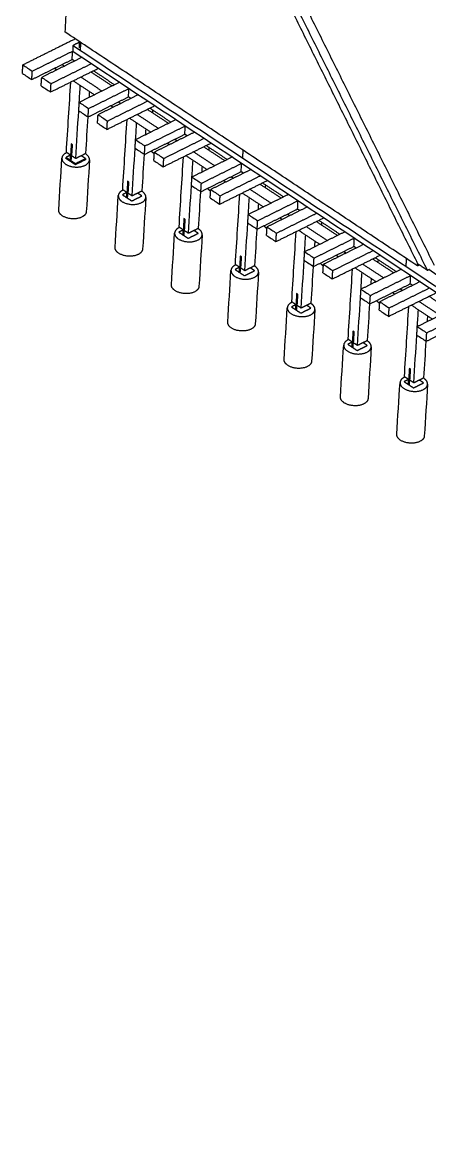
# Model space of a CAD drawing. Header units: centimetres. Extents: x 7653 to 15270, y 5751 to 14937.
# Drawn here: x 11188 to 11967, y 11639 to 13782 of the extents above; entities that cross this region are included whole.
import ezdxf

# ---------------------------------------------------------------- set-up
doc = ezdxf.new("R2010")
doc.units = ezdxf.units.CM
for name, color, linetype, true_color in [('Make2D$Visible$Curves$base', 7, 'Continuous', 0x000000), ('Make2D$Visible$Curves$estructura', 7, 'Continuous', 0x402a2a), ('Make2D$Visible$Curves$techo', 7, 'Continuous', 0x000000)]:
    doc.layers.add(name, color=color, linetype=linetype, true_color=true_color)

msp = doc.modelspace()

# ---------------------------------------------------------------- linework, layer by layer
at = {"layer": 'Make2D$Visible$Curves$base'}
for points, degree in [([(11288.9, 13750.9), (11238.7, 13726), (11188.6, 13701)], 2), ([(11284.5, 13738.3), (11284.2, 13732.9), (11283.9, 13727.5)], 2), ([(11297.3, 13744.6), (11290.9, 13741.5), (11284.5, 13738.3)], 2), ([(11284.5, 13738.3), (12857.5, 12694.1), (14430.5, 11650)], 2), ([(11297.9, 13744.9), (11297.9, 13744.9), (11297.9, 13744.9)], 2), ([(11206.6, 13689.1), (11245.2, 13708.3), (11283.9, 13727.5)], 2), ([(11282.9, 13711.4), (11283.2, 13716.7), (11283.5, 13722.1), (11283.9, 13727.5)], 3), ([(11283.9, 13727.5), (12856.9, 12683.4), (14429.9, 11639.2)], 2), ([(11187.6, 13684.9), (11188.1, 13693), (11188.6, 13701)], 2), ([(11188.6, 13701), (11194.6, 13697.1), (11200.6, 13693.1), (11206.6, 13689.1)], 3), ([(11205.6, 13673), (11244.2, 13692.2), (11282.9, 13711.4)], 2), ([(11301.8, 13715.6), (11263.2, 13696.4), (11224.6, 13677.2)], 2), ([(11242.5, 13665.2), (11281.2, 13684.4), (11319.8, 13703.6)], 2), ([(11263.5, 13701.8), (11265.8, 13700.3), (11268, 13698.8)], 2), ([(11287.4, 13708.4), (11285.1, 13709.9), (11282.9, 13711.4)], 2), ([(11187.6, 13684.9), (11193.6, 13680.9), (11199.6, 13676.9), (11205.6, 13673)], 3), ([(11205.6, 13673), (11206.1, 13681), (11206.6, 13689.1)], 2), ([(11223.5, 13661), (11224, 13669.1), (11224.6, 13677.2)], 2), ([(11224.6, 13677.2), (11230.5, 13673.2), (11236.5, 13669.2), (11242.5, 13665.2)], 3), ([(11241.5, 13649.1), (11287.4, 13671.9), (11333.3, 13694.7)], 2), ([(11249, 13694.6), (11251.3, 13693.1), (11253.5, 13691.6)], 2), ([(11299.5, 13677.9), (11319.7, 13664.5), (11339.9, 13651)], 2), ([(11359.3, 13660.6), (11339, 13674.1), (11318.8, 13687.5)], 2), ([(11323.6, 13689.9), (11343.9, 13676.5), (11364.1, 13663)], 2), ([(11223.5, 13661), (11229.5, 13657), (11235.5, 13653.1), (11241.5, 13649.1)], 3), ([(11241.5, 13649.1), (11242, 13657.2), (11242.5, 13665.2)], 2), ([(11271.8, 13533.7), (11274.6, 13578.6), (11277.4, 13623.4), (11280.2, 13668.3)], 3), ([(11285, 13670.7), (11305.2, 13657.3), (11325.4, 13643.8)], 2), ([(11373.8, 13667.9), (11335.1, 13648.6), (11296.5, 13629.4)], 2), ([(11296.5, 13629.4), (11297.1, 13640.2), (11297.8, 13651), (11298.5, 13661.7)], 3), ([(11314.4, 13617.5), (11353.1, 13636.7), (11391.7, 13655.9)], 2), ([(11390.7, 13639.8), (11391.1, 13645.2), (11391.4, 13650.5), (11391.7, 13655.9)], 3), ([(11313.4, 13601.4), (11352.1, 13620.6), (11390.7, 13639.8)], 2), ([(11315.8, 13639), (11316, 13642.6), (11316.2, 13646.2), (11316.5, 13649.8)], 3), ([(11409.7, 13644), (11371.1, 13624.8), (11332.4, 13605.6)], 2), ([(11350.4, 13593.6), (11389, 13612.8), (11427.7, 13632.1)], 2), ([(11395.2, 13636.8), (11393, 13638.3), (11390.7, 13639.8)], 2), ([(11289.7, 13521.8), (11291.6, 13552.3), (11293.5, 13582.8), (11295.5, 13613.3)], 3), ([(11295.5, 13613.3), (11296, 13621.4), (11296.5, 13629.4)], 2), ([(11295.5, 13613.3), (11301.4, 13609.3), (11307.4, 13605.3), (11313.4, 13601.4)], 3), ([(11296.5, 13629.4), (11302.5, 13625.5), (11308.4, 13621.5), (11314.4, 13617.5)], 3), ([(11313.4, 13601.4), (11313.9, 13609.4), (11314.4, 13617.5)], 2), ([(11349.4, 13577.5), (11395.3, 13600.3), (11441.2, 13623.1)], 2), ([(11356.9, 13623), (11359.2, 13621.5), (11361.4, 13620)], 2), ([(11371.4, 13630.2), (11373.6, 13628.7), (11375.9, 13627.2)], 2), ([(11467.1, 13589.1), (11446.9, 13602.5), (11426.7, 13615.9)], 2), ([(11431.5, 13618.3), (11451.7, 13604.9), (11472, 13591.5)], 2), ([(11437.2, 13608.9), (11437.3, 13610.7), (11437.4, 13612.5), (11437.5, 13614.3)], 3), ([(11309.1, 13531.4), (11310.5, 13554.7), (11312, 13578), (11313.4, 13601.4)], 3), ([(11331.4, 13589.4), (11331.9, 13597.5), (11332.4, 13605.6)], 2), ([(11331.4, 13589.4), (11337.4, 13585.4), (11343.4, 13581.5), (11349.4, 13577.5)], 3), ([(11332.4, 13605.6), (11338.4, 13601.6), (11344.4, 13597.6), (11350.4, 13593.6)], 3), ([(11349.4, 13577.5), (11349.9, 13585.6), (11350.4, 13593.6)], 2), ([(11379.6, 13462.1), (11382.4, 13507), (11385.2, 13551.8), (11388, 13596.7)], 3), ([(11392.9, 13599.1), (11413.1, 13585.7), (11433.3, 13572.2)], 2), ([(11481.6, 13596.3), (11443, 13577), (11404.3, 13557.8)], 2), ([(11404.3, 13557.8), (11405, 13568.6), (11405.7, 13579.4), (11406.3, 13590.1)], 3), ([(11407.4, 13606.3), (11427.6, 13592.9), (11447.8, 13579.4)], 2), ([(11421.3, 13529.8), (11459.9, 13549), (11498.6, 13568.2)], 2), ([(11422.3, 13545.9), (11460.9, 13565.1), (11499.6, 13584.3)], 2), ([(11423.6, 13567.4), (11423.9, 13571), (11424.1, 13574.6), (11424.3, 13578.2)], 3), ([(11517.6, 13572.4), (11478.9, 13553.2), (11440.3, 13534)], 2), ([(11498.6, 13568.2), (11498.9, 13573.6), (11499.3, 13578.9), (11499.6, 13584.3)], 3), ([(11503.1, 13565.2), (11500.8, 13566.7), (11498.6, 13568.2)], 2), ([(11281.2, 13549.9), (11280.5, 13539.1), (11279.8, 13528.3)], 2), ([(11283, 13548.7), (11282.4, 13549.1), (11281.8, 13549.5), (11281.2, 13549.9)], 3), ([(11283, 13548.7), (11282.3, 13537.9), (11281.6, 13527.1)], 2), ([(11403.3, 13541.7), (11403.8, 13549.8), (11404.3, 13557.8)], 2), ([(11404.3, 13557.8), (11410.3, 13553.9), (11416.3, 13549.9), (11422.3, 13545.9)], 3), ([(11421.3, 13529.8), (11421.8, 13537.8), (11422.3, 13545.9)], 2), ([(11457.2, 13505.9), (11503.1, 13528.7), (11549, 13551.5)], 2), ([(11458.3, 13522), (11496.9, 13541.2), (11535.6, 13560.5)], 2), ([(11464.8, 13551.4), (11467, 13549.9), (11469.3, 13548.4)], 2), ([(11479.3, 13558.6), (11481.5, 13557.1), (11483.8, 13555.6)], 2), ([(11539.4, 13546.7), (11559.6, 13533.3), (11579.8, 13519.9)], 2), ([(11271, 13521.9), (11271.1, 13522.9), (11271.2, 13524)], 2), ([(11279.8, 13528.3), (11275.5, 13526.2), (11271.2, 13524)], 2), ([(11271.2, 13524), (11280.1, 13518), (11289.1, 13512.1)], 2), ([(11289.7, 13521.8), (11280.7, 13527.7), (11271.8, 13533.7)], 2), ([(11279.1, 13516.5), (11279.5, 13522.4), (11279.8, 13528.3)], 2), ([(11280.9, 13515.3), (11281.3, 13521.2), (11281.6, 13527.1)], 2), ([(11309.1, 13531.4), (11299.4, 13526.6), (11289.7, 13521.8)], 2), ([(11308.5, 13521.7), (11304.4, 13524.4), (11300.4, 13527)], 2), ([(11397.6, 13450.2), (11399.5, 13480.7), (11401.4, 13511.2), (11403.3, 13541.7)], 3), ([(11403.3, 13541.7), (11409.3, 13537.7), (11415.3, 13533.7), (11421.3, 13529.8)], 3), ([(11416.9, 13459.8), (11418.4, 13483.1), (11419.8, 13506.4), (11421.3, 13529.8)], 3), ([(11439.3, 13517.8), (11439.8, 13525.9), (11440.3, 13534)], 2), ([(11440.3, 13534), (11446.3, 13530), (11452.3, 13526), (11458.3, 13522)], 3), ([(11487.5, 13390.5), (11490.3, 13435.4), (11493.1, 13480.2), (11495.9, 13525.1)], 3), ([(11500.7, 13527.5), (11520.9, 13514.1), (11541.2, 13500.6)], 2), ([(11589.5, 13524.7), (11550.8, 13505.5), (11512.2, 13486.2)], 2), ([(11515.2, 13534.7), (11535.4, 13521.3), (11555.7, 13507.9)], 2), ([(11575, 13517.5), (11554.8, 13530.9), (11534.5, 13544.3)], 2), ([(11545.1, 13537.3), (11545.2, 13539.1), (11545.3, 13540.9), (11545.4, 13542.7)], 3), ([(11257.1, 13423.3), (11259.2, 13456.3), (11261.2, 13489.3), (11263.3, 13522.3)], 3), ([(11289, 13509.9), (11280, 13515.9), (11271, 13521.9)], 2), ([(11308.3, 13519.5), (11298.7, 13514.7), (11289, 13509.9)], 2), ([(11289, 13509.9), (11289.1, 13511), (11289.1, 13512.1)], 2), ([(11289.1, 13512.1), (11298.8, 13516.9), (11308.5, 13521.7)], 2), ([(11308.5, 13521.7), (11308.4, 13520.6), (11308.3, 13519.5)], 2), ([(11316, 13519), (11314, 13486), (11311.9, 13453), (11309.9, 13420)], 3), ([(11439.3, 13517.8), (11445.3, 13513.8), (11451.3, 13509.9), (11457.2, 13505.9)], 3), ([(11457.2, 13505.9), (11457.8, 13514), (11458.3, 13522)], 2), ([(11512.2, 13486.2), (11512.9, 13497), (11513.5, 13507.8), (11514.2, 13518.5)], 3), ([(11530.2, 13474.3), (11568.8, 13493.5), (11607.5, 13512.7)], 2), ([(11531.5, 13495.8), (11531.7, 13499.4), (11532, 13503), (11532.2, 13506.6)], 3), ([(11606.4, 13496.6), (11606.8, 13502), (11607.1, 13507.3), (11607.5, 13512.7)], 3), ([(11511.2, 13470.1), (11511.7, 13478.2), (11512.2, 13486.2)], 2), ([(11512.2, 13486.2), (11518.2, 13482.3), (11524.2, 13478.3), (11530.2, 13474.3)], 3), ([(11529.2, 13458.2), (11567.8, 13477.4), (11606.5, 13496.6)], 2), ([(11625.4, 13500.8), (11586.8, 13481.6), (11548.1, 13462.4)], 2), ([(11566.1, 13450.4), (11604.8, 13469.7), (11643.4, 13488.9)], 2), ([(11587.1, 13487), (11589.4, 13485.5), (11591.6, 13484)], 2), ([(11610.9, 13493.6), (11608.7, 13495.1), (11606.4, 13496.6)], 2), ([(11397.6, 13450.2), (11388.6, 13456.1), (11379.6, 13462.1)], 2), ([(11389.1, 13478.3), (11388.4, 13467.5), (11387.7, 13456.7)], 2), ([(11390.9, 13477.1), (11390.3, 13477.5), (11389.7, 13477.9), (11389.1, 13478.3)], 3), ([(11390.9, 13477.1), (11390.2, 13466.3), (11389.5, 13455.5)], 2), ([(11416.9, 13459.8), (11407.3, 13455), (11397.6, 13450.2)], 2), ([(11505.5, 13378.6), (11507.4, 13409.1), (11509.3, 13439.6), (11511.2, 13470.1)], 3), ([(11511.2, 13470.1), (11517.2, 13466.1), (11523.2, 13462.1), (11529.2, 13458.2)], 3), ([(11529.2, 13458.2), (11529.7, 13466.2), (11530.2, 13474.3)], 2), ([(11547.1, 13446.2), (11547.6, 13454.3), (11548.1, 13462.4)], 2), ([(11548.1, 13462.4), (11554.1, 13458.4), (11560.1, 13454.4), (11566.1, 13450.4)], 3), ([(11565.1, 13434.3), (11611, 13457.1), (11656.9, 13479.9)], 2), ([(11572.6, 13479.8), (11574.9, 13478.3), (11577.1, 13476.8)], 2), ([(11623.1, 13463.1), (11643.3, 13449.7), (11663.5, 13436.3)], 2), ([(11682.9, 13445.9), (11662.6, 13459.3), (11642.4, 13472.7)], 2), ([(11647.2, 13475.1), (11667.5, 13461.7), (11687.7, 13448.3)], 2), ([(11652.9, 13465.7), (11653, 13467.5), (11653.2, 13469.3), (11653.3, 13471.1)], 3), ([(11365, 13351.7), (11367, 13384.7), (11369.1, 13417.7), (11371.2, 13450.7)], 3), ([(11387.7, 13456.7), (11383.4, 13454.6), (11379, 13452.4)], 2), ([(11379, 13452.4), (11388, 13446.4), (11397, 13440.5)], 2), ([(11387.1, 13447), (11387.4, 13451.9), (11387.7, 13456.7)], 2), ([(11388.9, 13445.8), (11389.2, 13450.7), (11389.5, 13455.5)], 2), ([(11397, 13440.5), (11406.7, 13445.3), (11416.3, 13450.1)], 2), ([(11416.3, 13450.1), (11412.3, 13452.8), (11408.2, 13455.4)], 2), ([(11423.9, 13447.4), (11421.8, 13414.4), (11419.8, 13381.4), (11417.7, 13348.4)], 3), ([(11524.8, 13388.2), (11526.2, 13411.5), (11527.7, 13434.8), (11529.2, 13458.2)], 3), ([(11547.1, 13446.2), (11553.1, 13442.3), (11559.1, 13438.3), (11565.1, 13434.3)], 3), ([(11565.1, 13434.3), (11565.6, 13442.4), (11566.1, 13450.4)], 2), ([(11595.3, 13318.9), (11598.1, 13363.8), (11601, 13408.6), (11603.8, 13453.5)], 3), ([(11608.6, 13455.9), (11628.8, 13442.5), (11649, 13429.1)], 2), ([(11697.3, 13453.1), (11658.7, 13433.9), (11620.1, 13414.6)], 2), ([(11620.1, 13414.6), (11620.7, 13425.4), (11621.4, 13436.2), (11622.1, 13447)], 3), ([(11638, 13402.7), (11676.7, 13421.9), (11715.3, 13441.1)], 2), ([(11714.3, 13425), (11714.6, 13430.4), (11715, 13435.7), (11715.3, 13441.1)], 3), ([(11637, 13386.6), (11675.7, 13405.8), (11714.3, 13425)], 2), ([(11639.4, 13424.2), (11639.6, 13427.8), (11639.8, 13431.4), (11640, 13435)], 3), ([(11733.3, 13429.2), (11694.7, 13410), (11656, 13390.8)], 2), ([(11674, 13378.8), (11712.6, 13398.1), (11751.3, 13417.3)], 2), ([(11718.8, 13422), (11716.6, 13423.5), (11714.3, 13425)], 2), ([(11496.9, 13406.7), (11496.2, 13395.9), (11495.6, 13385.1)], 2), ([(11498.7, 13405.5), (11498.1, 13405.9), (11497.5, 13406.3), (11496.9, 13406.7)], 3), ([(11498.7, 13405.5), (11498, 13394.7), (11497.4, 13383.9)], 2), ([(11613.3, 13307), (11615.2, 13337.5), (11617.1, 13368), (11619, 13398.5)], 3), ([(11619, 13398.5), (11619.5, 13406.6), (11620.1, 13414.6)], 2), ([(11619, 13398.5), (11625, 13394.5), (11631, 13390.5), (11637, 13386.6)], 3), ([(11620.1, 13414.6), (11626, 13410.7), (11632, 13406.7), (11638, 13402.7)], 3), ([(11637, 13386.6), (11637.5, 13394.6), (11638, 13402.7)], 2), ([(11673, 13362.7), (11718.9, 13385.5), (11764.8, 13408.3)], 2), ([(11680.5, 13408.2), (11682.7, 13406.7), (11685, 13405.2)], 2), ([(11695, 13415.4), (11697.2, 13413.9), (11699.5, 13412.4)], 2), ([(11790.7, 13374.3), (11770.5, 13387.7), (11750.3, 13401.1)], 2), ([(11755.1, 13403.5), (11775.3, 13390.1), (11795.5, 13376.7)], 2), ([(11760.8, 13394.1), (11760.9, 13395.9), (11761, 13397.7), (11761.1, 13399.5)], 3), ([(11472.8, 13280.1), (11474.9, 13313.1), (11477, 13346.1), (11479, 13379.1)], 3), ([(11495.6, 13385.1), (11491.2, 13383), (11486.9, 13380.8)], 2), ([(11486.9, 13380.8), (11495.9, 13374.8), (11504.9, 13368.9)], 2), ([(11505.5, 13378.6), (11496.5, 13384.5), (11487.5, 13390.5)], 2), ([(11495, 13375.4), (11495.3, 13380.3), (11495.6, 13385.1)], 2), ([(11496.8, 13374.2), (11497.1, 13379.1), (11497.4, 13383.9)], 2), ([(11504.9, 13368.9), (11514.5, 13373.7), (11524.2, 13378.5)], 2), ([(11524.8, 13388.2), (11515.1, 13383.4), (11505.5, 13378.6)], 2), ([(11524.2, 13378.5), (11520.1, 13381.2), (11516.1, 13383.9)], 2), ([(11531.8, 13375.8), (11529.7, 13342.8), (11527.6, 13309.8), (11525.6, 13276.8)], 3), ([(11632.6, 13316.6), (11634.1, 13339.9), (11635.6, 13363.2), (11637, 13386.6)], 3), ([(11655, 13374.6), (11655.5, 13382.7), (11656, 13390.8)], 2), ([(11655, 13374.6), (11661, 13370.7), (11667, 13366.7), (11673, 13362.7)], 3), ([(11656, 13390.8), (11662, 13386.8), (11668, 13382.8), (11674, 13378.8)], 3), ([(11673, 13362.7), (11673.5, 13370.8), (11674, 13378.8)], 2), ([(11703.2, 13247.3), (11706, 13292.2), (11708.8, 13337), (11711.6, 13381.9)], 3), ([(11716.5, 13384.3), (11736.7, 13370.9), (11756.9, 13357.5)], 2), ([(11805.2, 13381.5), (11766.6, 13362.3), (11727.9, 13343)], 2), ([(11727.9, 13343), (11728.6, 13353.8), (11729.3, 13364.6), (11729.9, 13375.4)], 3), ([(11730.9, 13391.5), (11751.2, 13378.1), (11771.4, 13364.7)], 2), ([(11744.9, 13315), (11783.5, 13334.2), (11822.2, 13353.4)], 2), ([(11745.9, 13331.1), (11784.5, 13350.3), (11823.2, 13369.5)], 2), ([(11747.2, 13352.7), (11747.5, 13356.2), (11747.7, 13359.8), (11747.9, 13363.4)], 3), ([(11841.2, 13357.6), (11802.5, 13338.4), (11763.9, 13319.2)], 2), ([(11822.2, 13353.4), (11822.5, 13358.8), (11822.8, 13364.1), (11823.2, 13369.5)], 3), ([(11826.7, 13350.4), (11824.4, 13351.9), (11822.2, 13353.4)], 2), ([(11604.8, 13335.1), (11604.1, 13324.3), (11603.4, 13313.5)], 2), ([(11606.6, 13333.9), (11606, 13334.3), (11605.4, 13334.7), (11604.8, 13335.1)], 3), ([(11606.6, 13333.9), (11605.9, 13323.1), (11605.2, 13312.3)], 2), ([(11726.9, 13326.9), (11727.4, 13335), (11727.9, 13343)], 2), ([(11727.9, 13343), (11733.9, 13339.1), (11739.9, 13335.1), (11745.9, 13331.1)], 3), ([(11744.9, 13315), (11745.4, 13323), (11745.9, 13331.1)], 2), ([(11780.8, 13291.1), (11826.7, 13313.9), (11872.6, 13336.7)], 2), ([(11781.8, 13307.2), (11820.5, 13326.5), (11859.1, 13345.7)], 2), ([(11788.4, 13336.6), (11790.6, 13335.1), (11792.9, 13333.6)], 2), ([(11802.8, 13343.8), (11805.1, 13342.3), (11807.3, 13340.8)], 2), ([(11863, 13331.9), (11883.2, 13318.5), (11903.4, 13305.1)], 2), ([(11603.4, 13313.5), (11599.1, 13311.4), (11594.7, 13309.2)], 2), ([(11613.3, 13307), (11604.3, 13312.9), (11595.3, 13318.9)], 2), ([(11602.8, 13303.8), (11603.1, 13308.7), (11603.4, 13313.5)], 2), ([(11604.6, 13302.7), (11604.9, 13307.5), (11605.2, 13312.3)], 2), ([(11632.6, 13316.6), (11623, 13311.8), (11613.3, 13307)], 2), ([(11632, 13306.9), (11628, 13309.6), (11623.9, 13312.3)], 2), ([(11721.2, 13235.4), (11723.1, 13265.9), (11725, 13296.4), (11726.9, 13326.9)], 3), ([(11726.9, 13326.9), (11732.9, 13322.9), (11738.9, 13318.9), (11744.9, 13315)], 3), ([(11740.5, 13245), (11742, 13268.3), (11743.4, 13291.6), (11744.9, 13315)], 3), ([(11762.9, 13303), (11763.4, 13311.1), (11763.9, 13319.2)], 2), ([(11763.9, 13319.2), (11769.9, 13315.2), (11775.9, 13311.2), (11781.8, 13307.2)], 3), ([(11811.1, 13175.7), (11813.9, 13220.6), (11816.7, 13265.4), (11819.5, 13310.3)], 3), ([(11824.3, 13312.7), (11844.5, 13299.3), (11864.8, 13285.9)], 2), ([(11913.1, 13309.9), (11874.4, 13290.7), (11835.8, 13271.5)], 2), ([(11838.8, 13319.9), (11859, 13306.5), (11879.3, 13293.1)], 2), ([(11898.6, 13302.7), (11878.4, 13316.1), (11858.1, 13329.5)], 2), ([(11868.7, 13322.5), (11868.8, 13324.3), (11868.9, 13326.1), (11869, 13327.9)], 3), ([(11580.7, 13208.5), (11582.8, 13241.5), (11584.8, 13274.5), (11586.9, 13307.5)], 3), ([(11594.7, 13309.2), (11603.7, 13303.2), (11612.7, 13297.3)], 2), ([(11612.7, 13297.3), (11622.4, 13302.1), (11632, 13306.9)], 2), ([(11639.6, 13304.2), (11637.6, 13271.2), (11635.5, 13238.2), (11633.4, 13205.2)], 3), ([(11762.9, 13303), (11768.9, 13299.1), (11774.8, 13295.1), (11780.8, 13291.1)], 3), ([(11780.8, 13291.1), (11781.3, 13299.2), (11781.8, 13307.2)], 2), ([(11835.8, 13271.5), (11836.4, 13282.2), (11837.1, 13293), (11837.8, 13303.8)], 3), ([(11853.8, 13259.5), (11892.4, 13278.7), (11931, 13297.9)], 2), ([(11855.1, 13281.1), (11855.3, 13284.6), (11855.5, 13288.2), (11855.8, 13291.8)], 3), ([(11930, 13281.8), (11930.4, 13287.2), (11930.7, 13292.5), (11931, 13297.9)], 3), ([(11834.8, 13255.3), (11835.3, 13263.4), (11835.8, 13271.5)], 2), ([(11835.8, 13271.5), (11841.8, 13267.5), (11847.8, 13263.5), (11853.8, 13259.5)], 3), ([(11852.7, 13243.4), (11891.4, 13262.6), (11930, 13281.8)], 2), ([(11949, 13286), (11910.4, 13266.8), (11871.7, 13247.6)], 2), ([(11889.7, 13235.7), (11928.4, 13254.9), (11967, 13274.1)], 2), ([(11910.7, 13272.2), (11913, 13270.7), (11915.2, 13269.2)], 2), ([(11934.5, 13278.8), (11932.3, 13280.3), (11930, 13281.8)], 2), ([(11721.2, 13235.4), (11712.2, 13241.3), (11703.2, 13247.3)], 2), ([(11712.6, 13263.5), (11712, 13252.7), (11711.3, 13241.9)], 2), ([(11714.4, 13262.3), (11713.8, 13262.7), (11713.2, 13263.1), (11712.6, 13263.5)], 3), ([(11714.4, 13262.3), (11713.8, 13251.5), (11713.1, 13240.7)], 2), ([(11829, 13163.8), (11831, 13194.3), (11832.9, 13224.8), (11834.8, 13255.3)], 3), ([(11834.8, 13255.3), (11840.8, 13251.3), (11846.8, 13247.3), (11852.7, 13243.4)], 3), ([(11852.7, 13243.4), (11853.2, 13251.4), (11853.8, 13259.5)], 2), ([(11870.7, 13231.4), (11871.2, 13239.5), (11871.7, 13247.6)], 2), ([(11871.7, 13247.6), (11877.7, 13243.6), (11883.7, 13239.6), (11889.7, 13235.7)], 3), ([(11888.7, 13219.5), (11934.6, 13242.3), (11980.5, 13265.1)], 2), ([(11896.2, 13265), (11898.5, 13263.5), (11900.7, 13262)], 2), ([(11946.7, 13248.3), (11966.9, 13234.9), (11987.1, 13221.5)], 2), ([(12006.4, 13231.1), (11986.2, 13244.5), (11966, 13257.9)], 2), ([(11688.6, 13136.9), (11690.6, 13169.9), (11692.7, 13202.9), (11694.7, 13235.9)], 3), ([(11711.3, 13241.9), (11707, 13239.8), (11702.6, 13237.6)], 2), ([(11702.6, 13237.6), (11711.6, 13231.6), (11720.6, 13225.7)], 2), ([(11710.7, 13232.2), (11711, 13237.1), (11711.3, 13241.9)], 2), ([(11712.5, 13231.1), (11712.8, 13235.9), (11713.1, 13240.7)], 2), ([(11720.6, 13225.7), (11730.2, 13230.5), (11739.9, 13235.3)], 2), ([(11740.5, 13245), (11730.8, 13240.2), (11721.2, 13235.4)], 2), ([(11731.8, 13240.7), (11731.8, 13240.7), (11731.8, 13240.7)], 2), ([(11739.9, 13235.3), (11735.9, 13238), (11731.8, 13240.7)], 2), ([(11747.5, 13232.6), (11745.4, 13199.6), (11743.4, 13166.6), (11741.3, 13133.6)], 3), ([(11848.4, 13173.4), (11849.8, 13196.7), (11851.3, 13220), (11852.7, 13243.4)], 3), ([(11870.7, 13231.4), (11876.7, 13227.5), (11882.7, 13223.5), (11888.7, 13219.5)], 3), ([(11888.7, 13219.5), (11889.2, 13227.6), (11889.7, 13235.7)], 2), ([(11918.9, 13104.1), (11921.7, 13149), (11924.5, 13193.8), (11927.3, 13238.7)], 3), ([(11932.2, 13241.1), (11952.4, 13227.7), (11972.6, 13214.3)], 2), ([(12020.9, 13238.3), (11982.3, 13219.1), (11943.6, 13199.9)], 2), ([(11943.6, 13199.9), (11944.3, 13210.6), (11945, 13221.4), (11945.7, 13232.2)], 3), ([(11961.6, 13187.9), (12000.3, 13207.1), (12038.9, 13226.3)], 2), ([(11960.6, 13171.8), (11999.3, 13191), (12037.9, 13210.2)], 2), ([(11963, 13209.5), (11963.2, 13213), (11963.4, 13216.6), (11963.6, 13220.2)], 3), ([(11820.5, 13191.9), (11819.8, 13181.1), (11819.2, 13170.3)], 2), ([(11822.3, 13190.7), (11821.7, 13191.1), (11821.1, 13191.5), (11820.5, 13191.9)], 3), ([(11822.3, 13190.7), (11821.6, 13179.9), (11821, 13169.1)], 2), ([(11936.9, 13092.2), (11938.8, 13122.7), (11940.7, 13153.2), (11942.6, 13183.7)], 3), ([(11942.6, 13183.7), (11943.1, 13191.8), (11943.6, 13199.9)], 2), ([(11942.6, 13183.7), (11948.6, 13179.7), (11954.6, 13175.7), (11960.6, 13171.8)], 3), ([(11943.6, 13199.9), (11949.6, 13195.9), (11955.6, 13191.9), (11961.6, 13187.9)], 3), ([(11960.6, 13171.8), (11961.1, 13179.8), (11961.6, 13187.9)], 2), ([(11796.4, 13065.3), (11798.5, 13098.3), (11800.5, 13131.3), (11802.6, 13164.3)], 3), ([(11819.2, 13170.3), (11814.8, 13168.2), (11810.5, 13166)], 2), ([(11810.5, 13166), (11819.5, 13160.1), (11828.4, 13154.1)], 2), ([(11829, 13163.8), (11820.1, 13169.7), (11811.1, 13175.7)], 2), ([(11818.6, 13160.6), (11818.9, 13165.5), (11819.2, 13170.3)], 2), ([(11820.4, 13159.5), (11820.7, 13164.3), (11821, 13169.1)], 2), ([(11828.4, 13154.1), (11838.1, 13158.9), (11847.8, 13163.7)], 2), ([(11848.4, 13173.4), (11838.7, 13168.6), (11829, 13163.8)], 2), ([(11847.8, 13163.7), (11843.7, 13166.4), (11839.7, 13169.1)], 2), ([(11855.4, 13161), (11853.3, 13128), (11851.2, 13095), (11849.2, 13062)], 3), ([(11956.2, 13101.8), (11957.7, 13125.1), (11959.1, 13148.4), (11960.6, 13171.8)], 3), ([(11928.4, 13120.3), (11927.7, 13109.5), (11927, 13098.7)], 2), ([(11930.2, 13119.1), (11929.6, 13119.5), (11929, 13119.9), (11928.4, 13120.3)], 3), ([(11930.2, 13119.1), (11929.5, 13108.3), (11928.8, 13097.5)], 2), ([(11927, 13098.7), (11922.7, 13096.6), (11918.3, 13094.4)], 2), ([(11936.9, 13092.2), (11927.9, 13098.1), (11918.9, 13104.1)], 2), ([(11926.4, 13089), (11926.7, 13093.9), (11927, 13098.7)], 2), ([(11928.2, 13087.9), (11928.5, 13092.7), (11928.8, 13097.5)], 2), ([(11956.2, 13101.8), (11946.6, 13097), (11936.9, 13092.2)], 2), ([(11955.6, 13092.1), (11951.6, 13094.8), (11947.5, 13097.5)], 2), ([(11904.3, 12993.7), (11906.3, 13026.7), (11908.4, 13059.7), (11910.5, 13092.7)], 3), ([(11918.3, 13094.4), (11927.3, 13088.5), (11936.3, 13082.5)], 2), ([(11936.3, 13082.5), (11946, 13087.3), (11955.6, 13092.1)], 2), ([(11963.2, 13089.5), (11961.2, 13056.4), (11959.1, 13023.4), (11957, 12990.4)], 3)]:
    msp.add_open_spline(points, degree=degree, dxfattribs=at)
for points, weights, knots in [([(11271.5, 13532.5), (11252.6, 13522.9), (11270.3, 13511.1), (11288.3, 13499.2), (11307.6, 13508.8), (11307.8, 13508.8), (11307.9, 13508.9)], [0.995270609094, 0.709490882827, 1, 0.707106781187, 1, 0.99761589836, 0.995270609094], [0.0032559, 0.0032559, 0.0032559, 0.4, 0.4, 0.8, 0.8, 0.8032559, 0.8032559, 0.8032559]), ([(11272.7, 13533.1), (11272.2, 13532.9), (11271.7, 13532.6), (11271.6, 13532.6), (11271.5, 13532.5)], [0.980183122379, 0.989731563845, 1, 0.99761589836, 0.995270609094], [-0.01402345, -0.01402345, -0.01402345, 0, 0, 0.00325593, 0.00325593, 0.00325593]), ([(11307.9, 13508.9), (11326.8, 13518.5), (11309, 13530.3), (11308.5, 13530.6), (11308.1, 13530.9)], [0.995270609094, 0.709490882827, 1, 0.989792885679, 0.980297192286], [-0.7967441, -0.7967441, -0.7967441, -0.4, -0.4, -0.3860603, -0.3860603, -0.3860603]), ([(11547.9, 13459.1), (11547.9, 13459.1), (11547.9, 13459.1), (11544.2, 13461.6), (11542.4, 13464.7)], [0.999993621956, 0.999996810943, 1, 0.920427730249, 0.884091327405], [-0.4000044, -0.4000044, -0.4000044, -0.4, -0.4, -0.2913293, -0.2913293, -0.2913293]), ([(11371.2, 13450.7), (11370.8, 13444.4), (11378.2, 13439.5), (11396.2, 13427.6), (11415.5, 13437.2), (11423.5, 13441.1), (11423.9, 13447.4)], [0.853553390593, 0.853553390593, 1, 0.707106781187, 1, 0.853553390593, 0.853553390593], [0.2, 0.2, 0.2, 0.4, 0.4, 0.8, 0.8, 1, 1, 1]), ([(11423.9, 13447.4), (11424.3, 13453.8), (11416.9, 13458.7), (11416.4, 13459), (11415.9, 13459.3)], [0.853553390593, 0.853553390593, 1, 0.989744446938, 0.980207083044], [1, 1, 1, 1.2, 1.2, 1.2140059, 1.2140059, 1.2140059]), ([(11309.9, 13420), (11309.5, 13413.7), (11301.5, 13409.7), (11282.1, 13400.1), (11264.2, 13412), (11256.7, 13417), (11257.1, 13423.3)], [0.853553390593, 0.853553390593, 1, 0.707106781187, 1, 0.853581893434, 0.853553396141], [-1, -1, -1, -0.8, -0.8, -0.4, -0.4, -0.2000389, -0.2000389, -0.2000389]), ([(11479, 13379.1), (11478.6, 13372.8), (11486.1, 13367.9), (11504, 13356), (11523.4, 13365.6), (11531.4, 13369.5), (11531.8, 13375.8)], [0.853553390593, 0.853553390593, 1, 0.707106781187, 1, 0.853553390593, 0.853553390593], [0.2, 0.2, 0.2, 0.4, 0.4, 0.8, 0.8, 1, 1, 1]), ([(11531.8, 13375.8), (11532.2, 13382.2), (11524.7, 13387.1), (11524.3, 13387.4), (11523.8, 13387.7)], [0.853553390593, 0.853553390593, 1, 0.989744446938, 0.980207083044], [1, 1, 1, 1.2, 1.2, 1.2140059, 1.2140059, 1.2140059]), ([(11417.7, 13348.4), (11417.3, 13342.1), (11409.3, 13338.1), (11390, 13328.5), (11372, 13340.4), (11364.6, 13345.4), (11365, 13351.7)], [0.853553390593, 0.853553390593, 1, 0.707106781187, 1, 0.853581893434, 0.853553396141], [-1, -1, -1, -0.8, -0.8, -0.4, -0.4, -0.2000389, -0.2000389, -0.2000389]), ([(11639.6, 13304.2), (11640, 13310.6), (11632.6, 13315.5), (11632.1, 13315.8), (11631.7, 13316.1)], [0.853553390593, 0.853553390593, 1, 0.989744446938, 0.980207083044], [1, 1, 1, 1.2, 1.2, 1.2140059, 1.2140059, 1.2140059]), ([(11586.9, 13307.5), (11586.5, 13301.2), (11593.9, 13296.3), (11611.9, 13284.4), (11631.2, 13294), (11639.2, 13297.9), (11639.6, 13304.2)], [0.853553390593, 0.853553390593, 1, 0.707106781187, 1, 0.853553390593, 0.853553390593], [0.2, 0.2, 0.2, 0.4, 0.4, 0.8, 0.8, 1, 1, 1]), ([(11525.6, 13276.8), (11525.2, 13270.5), (11517.2, 13266.5), (11497.9, 13256.9), (11479.9, 13268.8), (11472.4, 13273.8), (11472.8, 13280.1)], [0.853553390593, 0.853553390593, 1, 0.707106781187, 1, 0.853581893434, 0.853553396141], [-1, -1, -1, -0.8, -0.8, -0.4, -0.4, -0.2000389, -0.2000389, -0.2000389]), ([(11694.7, 13235.9), (11694.3, 13229.6), (11701.8, 13224.7), (11719.8, 13212.8), (11739.1, 13222.4), (11747.1, 13226.3), (11747.5, 13232.6)], [0.853553390593, 0.853553390593, 1, 0.707106781187, 1, 0.853553390593, 0.853553390593], [0.2, 0.2, 0.2, 0.4, 0.4, 0.8, 0.8, 1, 1, 1]), ([(11747.5, 13232.6), (11747.9, 13239), (11740.4, 13243.9), (11740, 13244.2), (11739.5, 13244.5)], [0.853553390593, 0.853553390593, 1, 0.989744446938, 0.980207083044], [1, 1, 1, 1.2, 1.2, 1.2140059, 1.2140059, 1.2140059]), ([(11633.4, 13205.2), (11633, 13198.9), (11625, 13194.9), (11605.7, 13185.3), (11587.7, 13197.2), (11580.3, 13202.2), (11580.7, 13208.5)], [0.853553390593, 0.853553390593, 1, 0.707106781187, 1, 0.853581893434, 0.853553396141], [-1, -1, -1, -0.8, -0.8, -0.4, -0.4, -0.2000389, -0.2000389, -0.2000389]), ([(11802.6, 13164.3), (11802.2, 13158), (11809.7, 13153.1), (11827.6, 13141.2), (11847, 13150.8), (11855, 13154.7), (11855.4, 13161)], [0.853553390593, 0.853553390593, 1, 0.707106781187, 1, 0.853553390593, 0.853553390593], [0.2, 0.2, 0.2, 0.4, 0.4, 0.8, 0.8, 1, 1, 1]), ([(11855.4, 13161), (11855.7, 13167.4), (11848.3, 13172.3), (11847.9, 13172.6), (11847.4, 13172.9)], [0.853553390593, 0.853553390593, 1, 0.989744446938, 0.980207083044], [1, 1, 1, 1.2, 1.2, 1.2140059, 1.2140059, 1.2140059]), ([(11741.3, 13133.6), (11740.9, 13127.3), (11732.9, 13123.3), (11713.6, 13113.7), (11695.6, 13125.6), (11688.2, 13130.6), (11688.6, 13136.9)], [0.853553390593, 0.853553390593, 1, 0.707106781187, 1, 0.853581893433, 0.853553396141], [-1, -1, -1, -0.8, -0.8, -0.4, -0.4, -0.2000389, -0.2000389, -0.2000389]), ([(11963.2, 13089.5), (11963.6, 13095.8), (11956.2, 13100.7), (11955.7, 13101), (11955.2, 13101.3)], [0.853553390593, 0.853553390593, 1, 0.989744446938, 0.980207083044], [1, 1, 1, 1.2, 1.2, 1.2140059, 1.2140059, 1.2140059]), ([(11910.5, 13092.7), (11910.1, 13086.4), (11917.5, 13081.5), (11935.5, 13069.6), (11954.8, 13079.2), (11962.8, 13083.1), (11963.2, 13089.5)], [0.853553390593, 0.853553390593, 1, 0.707106781187, 1, 0.853553390593, 0.853553390593], [0.2, 0.2, 0.2, 0.4, 0.4, 0.8, 0.8, 1, 1, 1]), ([(11849.2, 13062), (11848.8, 13055.7), (11840.8, 13051.7), (11821.4, 13042.1), (11803.5, 13054), (11796, 13059), (11796.4, 13065.3)], [0.853553390593, 0.853553390593, 1, 0.707106781187, 1, 0.853581893434, 0.853553396141], [-1, -1, -1, -0.8, -0.8, -0.4, -0.4, -0.2000389, -0.2000389, -0.2000389]), ([(11957, 12990.4), (11956.6, 12984.1), (11948.6, 12980.1), (11929.3, 12970.5), (11911.3, 12982.4), (11903.9, 12987.4), (11904.3, 12993.7)], [0.853553390593, 0.853553390593, 1, 0.707106781187, 1, 0.853581893433, 0.853553396141], [-1, -1, -1, -0.8, -0.8, -0.4, -0.4, -0.2000389, -0.2000389, -0.2000389])]:
    msp.add_rational_spline(points, weights, degree=2, knots=knots, dxfattribs=at)
for points, weights in [([(11308.1, 13530.9), (11308.1, 13530.9), (11308.1, 13530.9)], [0.980359110313, 0.980283073882, 0.980207083044]), ([(11440.1, 13530.7), (11436.3, 13533.2), (11434.5, 13536.3)], [1, 0.920427730249, 0.884091327405]), ([(11379.6, 13461), (11371.5, 13457), (11371.2, 13450.7)], [1, 0.853553390593, 0.853553390593]), ([(11380.5, 13461.5), (11380, 13461.3), (11379.6, 13461)], [0.980190414145, 0.989735484587, 1]), ([(11487.4, 13389.4), (11479.4, 13385.4), (11479, 13379.1)], [1, 0.853553390593, 0.853553390593]), ([(11488.4, 13389.9), (11487.9, 13389.7), (11487.4, 13389.4)], [0.980201880902, 0.98974164997, 1]), ([(11655.8, 13387.6), (11652.1, 13390), (11650.2, 13393.1)], [1, 0.920427730249, 0.884091327405]), ([(11595.3, 13317.8), (11587.3, 13313.9), (11586.9, 13307.5)], [1, 0.853553390593, 0.853553390593]), ([(11596.3, 13318.3), (11595.8, 13318.1), (11595.3, 13317.8)], [0.980156031911, 0.989716996461, 1]), ([(11763.7, 13316), (11759.9, 13318.4), (11758.1, 13321.5)], [1, 0.920427730249, 0.884091327405]), ([(11703.1, 13246.2), (11695.1, 13242.3), (11694.7, 13235.9)], [1, 0.853553390593, 0.853553390593]), ([(11704.1, 13246.7), (11703.6, 13246.5), (11703.1, 13246.2)], [0.980149368127, 0.989713412899, 1]), ([(11871.5, 13244.4), (11867.8, 13246.8), (11866, 13249.9)], [1, 0.920427730249, 0.884091327405]), ([(11811, 13174.6), (11803, 13170.7), (11802.6, 13164.3)], [1, 0.853553390593, 0.853553390593]), ([(11812, 13175.1), (11811.5, 13174.9), (11811, 13174.6)], [0.980169422287, 0.989724197076, 1]), ([(11918.9, 13103), (11910.9, 13099.1), (11910.5, 13092.7)], [1, 0.853553390593, 0.853553390593]), ([(11919.9, 13103.5), (11919.3, 13103.3), (11918.9, 13103)], [0.98019042566, 0.989735490778, 1])]:
    msp.add_rational_spline(points, weights, degree=2, dxfattribs=at)
at = {"layer": 'Make2D$Visible$Curves$estructura'}
for points in [[(11296.8, 13733.9), (11297, 13737.6), (11297.1, 13741.3), (11297.3, 13745.1)], [(11297.3, 13745.1), (11297.3, 13745.1), (11297.3, 13745.2), (11297.3, 13745.3)], [(11299, 13744.1), (11298.8, 13739.4), (11298.5, 13734.3), (11298.3, 13729.2)], [(12549.1, 12921.5), (12335.7, 13063.1), (12133.4, 13197.4), (11965.3, 13309)]]:
    msp.add_open_spline(points, degree=3, dxfattribs=at)
for points, knots in [([(11609.3, 13522.7), (11609.4, 13523.9), (11609.5, 13525.1), (11609.6, 13526.4), (11609.7, 13528.8), (11609.9, 13531.2), (11610, 13533.6), (11610.1, 13535.1), (11610.2, 13536.5), (11610.3, 13537.9)], [4.407923, 4.407923, 4.407923, 4.407923, 8.918952, 8.918952, 8.918952, 17.837904, 17.837904, 17.837904, 23.040625, 23.040625, 23.040625, 23.040625]), ([(11922.1, 13315.1), (11922.2, 13316.3), (11922.3, 13317.5), (11922.4, 13318.7), (11922.5, 13321.2), (11922.7, 13323.6), (11922.8, 13326), (11922.9, 13327.3), (11923, 13328.6), (11923.1, 13329.9)], [4.404276, 4.404276, 4.404276, 4.404276, 8.918952, 8.918952, 8.918952, 17.837903, 17.837903, 17.837903, 22.607456, 22.607456, 22.607456, 22.607456])]:
    msp.add_open_spline(points, degree=3, knots=knots, dxfattribs=at)
at = {"layer": 'Make2D$Visible$Curves$techo'}
for points in [[(11269.4, 13763.8), (11294.8, 14169.8), (11320.2, 14575.8)], [(11320.2, 14575.8), (11632.2, 13948.1), (11944.2, 13320.4)], [(11963, 13307.9), (11646.7, 13944.4), (11330.3, 14580.9)], [(11976.4, 13317), (11660.5, 13952.5), (11344.7, 14588)], [(11943.9, 13316.1), (11606.7, 13539.9), (11269.4, 13763.8)], [(11944.2, 13320.4), (11944, 13318.2), (11943.9, 13316.1)], [(11947.8, 13318), (11945.8, 13317), (11943.9, 13316.1)], [(11944.2, 13320.4), (11953.6, 13314.1), (11963, 13307.9)], [(11963, 13307.9), (11965.1, 13308.9), (11967.1, 13309.9)]]:
    msp.add_open_spline(points, degree=2, dxfattribs=at)

doc.saveas('drawing.dxf')
